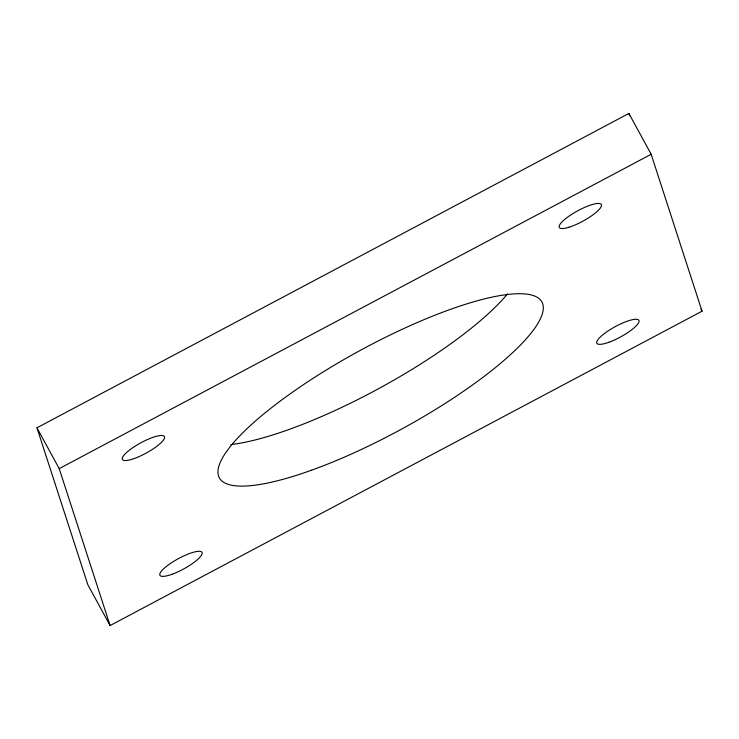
<?xml version="1.0" encoding="UTF-8"?>
<svg xmlns="http://www.w3.org/2000/svg" width="739" height="739" viewBox="0 0 739 739"><rect width="100%" height="100%" fill="white"/><g stroke="black" fill="none" stroke-linecap="round" stroke-linejoin="round"><path stroke-width="1.11" d="M36.95 427.807L628.898 113.446L651.161 154.275L702.05 311.193L110.102 625.554L87.839 584.725L36.95 427.807L59.212 468.628L110.102 625.554M59.212 468.628L651.161 154.275M700.96 309.207L702.05 311.193M628.898 113.446L629.61 115.644M507.444 293.965A183.697 44.442 -28.6 0 1 230.808 444.592M311.655 470.161A183.697 44.442 -28.6 0 0 542.712 303.84A183.697 44.442 -28.6 0 0 287.517 395.734A183.697 44.442 -28.6 0 0 311.655 470.161M568.947 227.252A23.962 5.801 -28.6 0 0 601.509 205.562A23.962 5.801 -28.6 0 0 570.462 215.151A23.962 5.801 -28.6 0 0 568.947 227.252M134.396 458.476A23.962 5.801 -28.6 0 0 164.529 436.786A23.962 5.801 -28.6 0 0 131.246 448.776A23.962 5.801 -28.6 0 0 134.396 458.476M171.956 574.305A23.962 5.801 -28.6 0 0 202.098 552.606A23.962 5.801 -28.6 0 0 168.806 564.596A23.962 5.801 -28.6 0 0 171.956 574.305M608.871 342.277A23.962 5.801 -28.6 0 0 639.013 320.587A23.962 5.801 -28.6 0 0 605.721 332.568A23.962 5.801 -28.6 0 0 608.871 342.277"/></g></svg>
